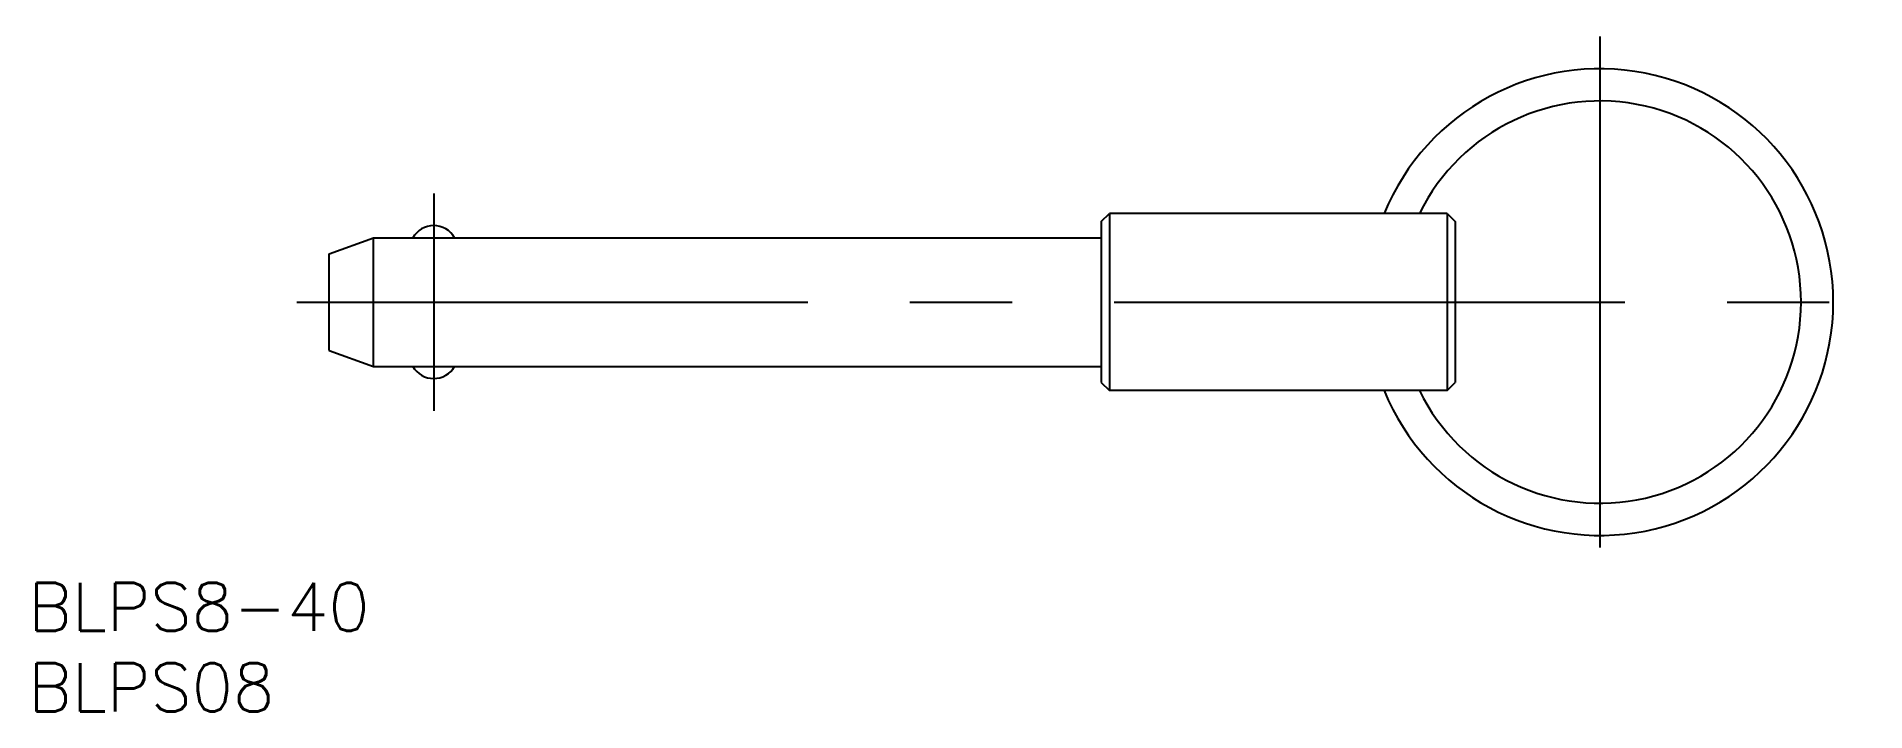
# Model space of a CAD drawing. Extents: x -18 to 95, y -25 to 16.
import ezdxf

# ---------------------------------------------------------------- set-up
doc = ezdxf.new("R2010")
doc.units = 0
doc.linetypes.add('CENTER', pattern=[50.8, 31.75, -6.35, 6.35, -6.35])
doc.layers.get('0').update_dxf_attribs({"linetype": 'CONTINUOUS'})
doc.layers.add('CENTER', color=1, linetype='CENTER')
doc.styles.get("Standard").update_dxf_attribs({"font": 'txt.shx', "height": 3, "bigfont": 'bigfont.shx'})

msp = doc.modelspace()

# ---------------------------------------------------------------- linework, layer by layer
at = {"color": 7, "linetype": 'CONTINUOUS'}
for p, q in [((48, 5), (48.5, 5.5)), ((48, 5), (48, -5)), ((48.5, 5.5), (48.5, -5.5)), ((69.5, 5.5), (48.5, 5.5)), ((69.5, 5.5), (70, 5)), ((69.5, 5.5), (69.5, -5.5)), ((70, 5), (70, -5)), ((0, 3), (2.75, 4)), ((2.75, 4), (48, 4)), ((2.75, -4), (2.75, 4)), ((0, -3), (0, 3)), ((0, -3), (2.75, -4)), ((2.75, -4), (48, -4)), ((48, -5), (48.5, -5.5)), ((69.5, -5.5), (48.5, -5.5)), ((69.5, -5.5), (70, -5))]:
    msp.add_line(p, q, dxfattribs=at)
for centre, radius, start, end in [((79, 0), 14.5, 202.291, 157.709), ((79, 0), 12.5, 206.1039, 153.8961), ((6.5, 3.25), 1.5, 30, 150), ((6.5, -3.25), 1.5, 210, 330)]:
    msp.add_arc(centre, radius, start, end, dxfattribs=at)
at = {"layer": 'CENTER', "color": 1, "linetype": 'CENTER'}
for p, q in [((79, 16.5), (79, -16.5)), ((6.5, 6.75), (6.5, -6.75)), ((-2, 0), (95.5, 0))]:
    msp.add_line(p, q, dxfattribs=at)

# ---------------------------------------------------------------- texts
at = {"color": 7, "linetype": 'CONTINUOUS'}
for s, p in [('BLPS8-40', (-18.7, -20.44)), ('BLPS08', (-18.7, -25.44))]:
    msp.add_text(s, height=3, dxfattribs=at).set_placement(p)

doc.saveas('drawing.dxf')
